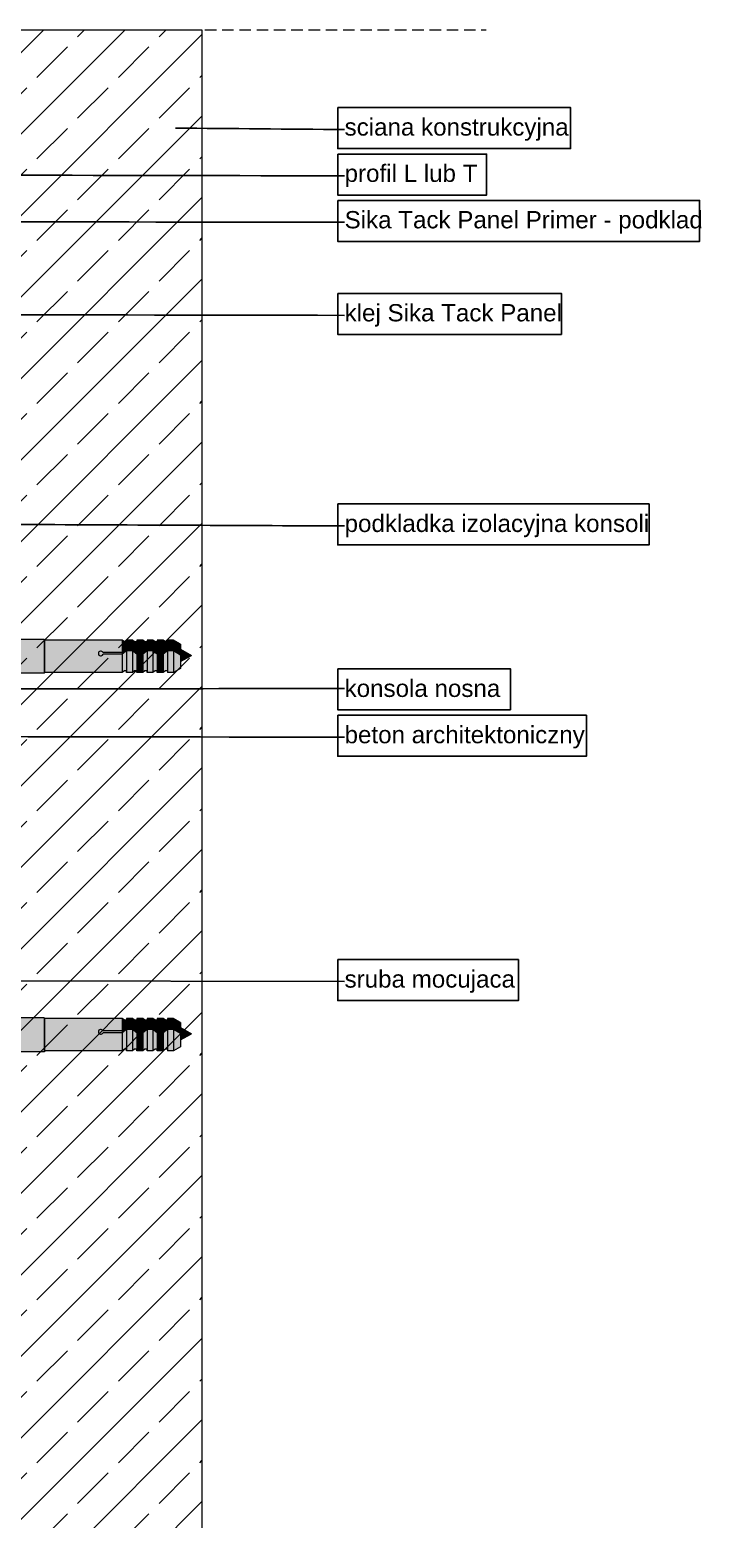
# Model space of a CAD drawing. Extents: x -106882 to -43002, y 22119 to 47619.
# Drawn here: x -46080 to -44915, y 37909 to 40494 of the extents above; entities that cross this region are included whole.
import ezdxf

# ---------------------------------------------------------------- set-up
doc = ezdxf.new("R2010")
doc.units = 0
doc.header["$MEASUREMENT"] = 0
doc.linetypes.add('Hidden Line', pattern=[30, 20, -10])
for name, color, linetype, lineweight, true_color in [('2D - Ogólne_Pen_No__2', 7, 'Continuous', 15, 0x7f7f7f), ('2D - Ogólne_Pen_No__82', 7, 'Continuous', 20, 0xaaaaaa), ('2D Drafting - General_Pen_No__2', 7, 'Continuous', 15, 0x7f7f7f), ('2D Drafting - General_Pen_No__81', 7, 'Continuous', 20, 0x6a6a6a), ('Annotation - Label_Pen_No__5', 7, 'Continuous', 25, 0x40a5ff)]:
    doc.layers.add(name, color=color, linetype=linetype, lineweight=lineweight, true_color=true_color)
doc.layers.add('2D Drafting - General_Pen_No__121', color=255, linetype='Continuous', lineweight=0)
doc.styles.add('GENERATED_STYLE_2', font='')
doc.styles.get('GENERATED_STYLE_2').set_extended_font_data('Arial')
doc.dimstyles.new('GENERATED_STYLE__3', dxfattribs={"dimtxt": 0.18, "dimasz": 91.2, "dimexe": 0.18, "dimexo": 0.0625, "dimgap": 0.09, "dimtad": 0, "dimtih": 1, "dimtoh": 1, "dimdec": 4, "dimzin": 0, "dimdsep": 46, "dimcen": 0.09, "dimadec": 0, "dimazin": 0, "dimtfac": 1, "dimtdec": 4, "dimtmove": 0, "dimatfit": 3, "dimldrblk": 'ARROWHEAD_5', "dimfxl": 0, "dimtolj": 1, "dimtzin": 0, "dimarcsym": 0})

# ---------------------------------------------------------------- blocks, each defined once
blk = doc.blocks.new('ARROWHEAD_5')
at = {"color": 0, "linetype": 'Continuous', "lineweight": 0}
blk.add_line((0, 0), (-1, 0), dxfattribs=at)
blk.add_solid([(-1, 0.2679), (0, 0), (-1, -0.2679), (-1, 0.2679)], dxfattribs=at)

msp = doc.modelspace()

# ---------------------------------------------------------------- hatches: boundary and pattern name
at = {"layer": '2D Drafting - General_Pen_No__121', "linetype": 'Continuous'}
for points in [[(-46105.18, 39377.17), (-46105.18, 39436.01), (-46055.44, 39436.01), (-46055.44, 39377.17)], [(-46055.44, 39377.17), (-46055.44, 39436.01), (-46054.19, 39434.77), (-46054.19, 39378.41)], [(-46054.19, 39378.41), (-46054.19, 39434.77), (-45919.78, 39434.77), (-45919.78, 39413.11), (-45953.08, 39413.11, 5.4750432), (-45953.08, 39410.15), (-45919.78, 39410.15), (-45919.78, 39378.41)], [(-45912.33, 39431.81), (-45912.33, 39418.86), (-45919.78, 39413.11), (-45919.78, 39434.77), (-45916.03, 39431.81)], [(-45901.98, 39434.77), (-45901.98, 39418.86), (-45912.33, 39418.86), (-45912.33, 39434.77)], [(-45894.54, 39431.81), (-45894.54, 39413.11), (-45901.98, 39418.86), (-45901.98, 39434.77), (-45898.24, 39431.81)], [(-45884.18, 39434.77), (-45884.18, 39413.11), (-45894.54, 39413.11), (-45894.54, 39434.77)], [(-45884.18, 39413.11), (-45884.18, 39434.77), (-45880.44, 39431.81), (-45876.74, 39431.81), (-45876.74, 39418.86)], [(-45866.39, 39434.77), (-45866.39, 39418.86), (-45876.74, 39418.86), (-45876.74, 39434.77)], [(-45858.94, 39431.81), (-45858.94, 39413.11), (-45866.39, 39418.86), (-45866.39, 39434.77), (-45862.64, 39431.81)], [(-45848.59, 39434.77), (-45848.59, 39413.11), (-45858.94, 39413.11), (-45858.94, 39434.77)], [(-45841.15, 39431.81), (-45841.15, 39418.86), (-45848.59, 39413.11), (-45848.59, 39434.77), (-45844.85, 39431.81)], [(-45841.15, 39418.86), (-45841.15, 39434.77), (-45830.79, 39434.77), (-45830.79, 39418.86)], [(-45818.41, 39411.71), (-45830.79, 39418.86), (-45830.79, 39434.77), (-45818.41, 39427.62)], [(-45919.78, 39410.15), (-45953.08, 39410.15, -5.4750432), (-45953.08, 39413.11), (-45919.78, 39413.11)], [(-45919.78, 39413.11), (-45912.33, 39418.86), (-45912.33, 39415.9), (-45919.78, 39410.15)], [(-45912.33, 39381.37), (-45916.03, 39381.37), (-45919.78, 39378.41), (-45919.78, 39410.15), (-45912.33, 39415.9)], [(-45912.33, 39418.86), (-45901.98, 39418.86), (-45901.98, 39415.9), (-45912.33, 39415.9)], [(-45912.33, 39378.41), (-45912.33, 39415.9), (-45901.98, 39415.9), (-45901.98, 39378.41)], [(-45894.54, 39410.15), (-45901.98, 39415.9), (-45901.98, 39418.86), (-45894.54, 39413.11)], [(-45894.54, 39381.37), (-45898.24, 39381.37), (-45901.98, 39378.41), (-45901.98, 39415.9), (-45894.54, 39410.15)], [(-45894.54, 39413.11), (-45884.18, 39413.11), (-45884.18, 39410.15), (-45894.54, 39410.15)], [(-45894.54, 39378.41), (-45894.54, 39410.15), (-45884.18, 39410.15), (-45884.18, 39378.41)], [(-45876.74, 39415.9), (-45884.18, 39410.15), (-45884.18, 39413.11), (-45876.74, 39418.86)], [(-45876.74, 39381.37), (-45880.44, 39381.37), (-45884.18, 39378.41), (-45884.18, 39410.15), (-45876.74, 39415.9)], [(-45866.39, 39415.9), (-45876.74, 39415.9), (-45876.74, 39418.86), (-45866.39, 39418.86)], [(-45866.39, 39378.41), (-45876.74, 39378.41), (-45876.74, 39415.9), (-45866.39, 39415.9)], [(-45858.94, 39410.15), (-45866.39, 39415.9), (-45866.39, 39418.86), (-45858.94, 39413.11)], [(-45858.94, 39381.37), (-45862.64, 39381.37), (-45866.39, 39378.41), (-45866.39, 39415.9), (-45858.94, 39410.15)], [(-45858.94, 39413.11), (-45848.59, 39413.11), (-45848.59, 39410.15), (-45858.94, 39410.15)], [(-45848.59, 39378.41), (-45858.94, 39378.41), (-45858.94, 39410.15), (-45848.59, 39410.15)], [(-45848.59, 39413.11), (-45841.15, 39418.86), (-45841.15, 39415.9), (-45848.59, 39410.15)], [(-45841.15, 39381.37), (-45844.85, 39381.37), (-45848.59, 39378.41), (-45848.59, 39410.15), (-45841.15, 39415.9)], [(-45841.15, 39418.86), (-45830.79, 39418.86), (-45830.79, 39415.9), (-45841.15, 39415.9)], [(-45841.15, 39378.41), (-45841.15, 39415.9), (-45830.79, 39415.9), (-45830.79, 39378.41)], [(-45818.41, 39408.75), (-45830.79, 39415.9), (-45830.79, 39418.86), (-45818.41, 39411.71)], [(-45818.41, 39385.56), (-45830.79, 39378.41), (-45830.79, 39415.9), (-45818.41, 39408.75)], [(-45799.68, 39408.33), (-45818.41, 39397.52), (-45818.41, 39419.15)], [(-46105.18, 38720.48), (-46105.18, 38779.33), (-46055.44, 38779.33), (-46055.44, 38720.48)], [(-46055.44, 38720.48), (-46055.44, 38779.33), (-46054.19, 38778.08), (-46054.19, 38721.73)], [(-46054.19, 38721.73), (-46054.19, 38778.08), (-45919.78, 38778.08), (-45919.78, 38756.43), (-45953.08, 38756.43, 5.4750432), (-45953.08, 38753.47), (-45919.78, 38753.47), (-45919.78, 38721.73)], [(-45912.33, 38775.12), (-45912.33, 38762.17), (-45919.78, 38756.43), (-45919.78, 38778.08), (-45916.03, 38775.12)], [(-45901.98, 38778.08), (-45901.98, 38762.17), (-45912.33, 38762.17), (-45912.33, 38778.08)], [(-45894.54, 38775.12), (-45894.54, 38756.43), (-45901.98, 38762.17), (-45901.98, 38778.08), (-45898.24, 38775.12)], [(-45884.18, 38778.08), (-45884.18, 38756.43), (-45894.54, 38756.43), (-45894.54, 38778.08)], [(-45884.18, 38756.43), (-45884.18, 38778.08), (-45880.44, 38775.12), (-45876.74, 38775.12), (-45876.74, 38762.17)], [(-45866.39, 38778.08), (-45866.39, 38762.17), (-45876.74, 38762.17), (-45876.74, 38778.08)], [(-45858.94, 38775.12), (-45858.94, 38756.43), (-45866.39, 38762.17), (-45866.39, 38778.08), (-45862.64, 38775.12)], [(-45848.59, 38778.08), (-45848.59, 38756.43), (-45858.94, 38756.43), (-45858.94, 38778.08)], [(-45841.15, 38775.12), (-45841.15, 38762.17), (-45848.59, 38756.43), (-45848.59, 38778.08), (-45844.85, 38775.12)], [(-45841.15, 38762.17), (-45841.15, 38778.08), (-45830.79, 38778.08), (-45830.79, 38762.17)], [(-45818.41, 38755.03), (-45830.79, 38762.17), (-45830.79, 38778.08), (-45818.41, 38770.94)], [(-45919.78, 38753.47), (-45953.08, 38753.47, -5.4750432), (-45953.08, 38756.43), (-45919.78, 38756.43)], [(-45919.78, 38756.43), (-45912.33, 38762.17), (-45912.33, 38759.21), (-45919.78, 38753.47)], [(-45912.33, 38724.69), (-45916.03, 38724.69), (-45919.78, 38721.73), (-45919.78, 38753.47), (-45912.33, 38759.21)], [(-45912.33, 38762.17), (-45901.98, 38762.17), (-45901.98, 38759.21), (-45912.33, 38759.21)], [(-45912.33, 38721.73), (-45912.33, 38759.21), (-45901.98, 38759.21), (-45901.98, 38721.73)], [(-45894.54, 38753.47), (-45901.98, 38759.21), (-45901.98, 38762.17), (-45894.54, 38756.43)], [(-45894.54, 38724.69), (-45898.24, 38724.69), (-45901.98, 38721.73), (-45901.98, 38759.21), (-45894.54, 38753.47)], [(-45894.54, 38756.43), (-45884.18, 38756.43), (-45884.18, 38753.47), (-45894.54, 38753.47)], [(-45894.54, 38721.73), (-45894.54, 38753.47), (-45884.18, 38753.47), (-45884.18, 38721.73)], [(-45876.74, 38759.21), (-45884.18, 38753.47), (-45884.18, 38756.43), (-45876.74, 38762.17)], [(-45876.74, 38724.69), (-45880.44, 38724.69), (-45884.18, 38721.73), (-45884.18, 38753.47), (-45876.74, 38759.21)], [(-45866.39, 38759.21), (-45876.74, 38759.21), (-45876.74, 38762.17), (-45866.39, 38762.17)], [(-45866.39, 38721.73), (-45876.74, 38721.73), (-45876.74, 38759.21), (-45866.39, 38759.21)], [(-45858.94, 38753.47), (-45866.39, 38759.21), (-45866.39, 38762.17), (-45858.94, 38756.43)], [(-45858.94, 38724.69), (-45862.64, 38724.69), (-45866.39, 38721.73), (-45866.39, 38759.21), (-45858.94, 38753.47)], [(-45858.94, 38756.43), (-45848.59, 38756.43), (-45848.59, 38753.47), (-45858.94, 38753.47)], [(-45848.59, 38721.73), (-45858.94, 38721.73), (-45858.94, 38753.47), (-45848.59, 38753.47)], [(-45848.59, 38756.43), (-45841.15, 38762.17), (-45841.15, 38759.21), (-45848.59, 38753.47)], [(-45841.15, 38724.69), (-45844.85, 38724.69), (-45848.59, 38721.73), (-45848.59, 38753.47), (-45841.15, 38759.21)], [(-45841.15, 38762.17), (-45830.79, 38762.17), (-45830.79, 38759.21), (-45841.15, 38759.21)], [(-45841.15, 38721.73), (-45841.15, 38759.21), (-45830.79, 38759.21), (-45830.79, 38721.73)], [(-45818.41, 38752.07), (-45830.79, 38759.21), (-45830.79, 38762.17), (-45818.41, 38755.03)], [(-45818.41, 38728.88), (-45830.79, 38721.73), (-45830.79, 38759.21), (-45818.41, 38752.07)], [(-45799.68, 38751.65), (-45818.41, 38740.84), (-45818.41, 38762.46)]]:
    msp.add_hatch(color=256, dxfattribs=at).paths.add_polyline_path(points, flags=0)
at = {"layer": '2D Drafting - General_Pen_No__81', "linetype": 'Continuous'}
h = msp.add_hatch(dxfattribs=at)
h.set_pattern_fill('Solid___Dashed', color=256, style=0, pattern_type=2)
h.set_pattern_definition([(45, (0, 0), (-70.71068, 70.71068), []), (45, (-35.36, 35.36), (-70.71068, 70.71068), [75, -25])])
h.paths.add_polyline_path([(-46108.5, 40494), (-45781.37, 40494), (-45781.37, 36774.38), (-46108.5, 36774.38), (-46108.5, 39190.49), (-46108.5, 39294.63), (-46108.5, 39844.92), (-46108.5, 39942.27)], flags=0)

# ---------------------------------------------------------------- linework, layer by layer
at = {"layer": '2D - Ogólne_Pen_No__2', "linetype": 'Continuous'}
for p, q in [((-46055.44, 39436.01), (-46105.18, 39436.01)), ((-46054.19, 39434.77), (-46055.44, 39436.01)), ((-46055.44, 39436.01), (-46055.44, 39377.17)), ((-45919.78, 39434.77), (-46054.19, 39434.77)), ((-46054.19, 39378.41), (-46054.19, 39434.77)), ((-45916.03, 39431.81), (-45919.78, 39434.77)), ((-45919.78, 39434.77), (-45919.78, 39378.41)), ((-45912.33, 39431.81), (-45916.03, 39431.81)), ((-45912.33, 39434.77), (-45912.33, 39431.81)), ((-45901.98, 39434.77), (-45912.33, 39434.77)), ((-45912.33, 39434.77), (-45912.33, 39378.41)), ((-45898.24, 39431.81), (-45901.98, 39434.77)), ((-45901.98, 39434.77), (-45901.98, 39378.41)), ((-45894.54, 39431.81), (-45898.24, 39431.81)), ((-45894.54, 39434.77), (-45894.54, 39431.81)), ((-45884.18, 39434.77), (-45894.54, 39434.77)), ((-45894.54, 39434.77), (-45894.54, 39378.41)), ((-45880.44, 39431.81), (-45884.18, 39434.77)), ((-45884.18, 39434.77), (-45884.18, 39378.41)), ((-45876.74, 39431.81), (-45880.44, 39431.81)), ((-45876.74, 39434.77), (-45876.74, 39431.81)), ((-45866.39, 39434.77), (-45876.74, 39434.77)), ((-45876.74, 39434.77), (-45876.74, 39378.41)), ((-45862.64, 39431.81), (-45866.39, 39434.77)), ((-45866.39, 39434.77), (-45866.39, 39378.41)), ((-45858.94, 39431.81), (-45862.64, 39431.81)), ((-45858.94, 39434.77), (-45858.94, 39431.81)), ((-45848.59, 39434.77), (-45858.94, 39434.77)), ((-45858.94, 39434.77), (-45858.94, 39378.41)), ((-45844.85, 39431.81), (-45848.59, 39434.77)), ((-45848.59, 39434.77), (-45848.59, 39378.41)), ((-45841.15, 39431.81), (-45844.85, 39431.81)), ((-45841.15, 39434.77), (-45841.15, 39378.41)), ((-45830.79, 39434.77), (-45841.15, 39434.77)), ((-45818.41, 39427.62), (-45830.79, 39434.77)), ((-45830.79, 39434.77), (-45830.79, 39378.41)), ((-45818.41, 39427.62), (-45818.41, 39385.56)), ((-45919.78, 39413.11), (-45953.08, 39413.11)), ((-45919.78, 39410.15), (-45953.08, 39410.15)), ((-45912.33, 39418.86), (-45919.78, 39413.11)), ((-45912.33, 39415.9), (-45919.78, 39410.15)), ((-45901.98, 39418.86), (-45912.33, 39418.86)), ((-45901.98, 39415.9), (-45912.33, 39415.9)), ((-45894.54, 39413.11), (-45901.98, 39418.86)), ((-45894.54, 39410.15), (-45901.98, 39415.9)), ((-45884.18, 39413.11), (-45894.54, 39413.11)), ((-45884.18, 39410.15), (-45894.54, 39410.15)), ((-45876.74, 39418.86), (-45884.18, 39413.11)), ((-45876.74, 39415.9), (-45884.18, 39410.15)), ((-45866.39, 39418.86), (-45876.74, 39418.86)), ((-45866.39, 39415.9), (-45876.74, 39415.9)), ((-45858.94, 39413.11), (-45866.39, 39418.86)), ((-45858.94, 39410.15), (-45866.39, 39415.9)), ((-45848.59, 39413.11), (-45858.94, 39413.11)), ((-45848.59, 39410.15), (-45858.94, 39410.15)), ((-45841.15, 39418.86), (-45848.59, 39413.11)), ((-45841.15, 39415.9), (-45848.59, 39410.15)), ((-45830.79, 39418.86), (-45841.15, 39418.86)), ((-45830.79, 39415.9), (-45841.15, 39415.9)), ((-45818.41, 39411.71), (-45830.79, 39418.86)), ((-45818.41, 39408.75), (-45830.79, 39415.9)), ((-45818.41, 39419.15), (-45799.68, 39408.33)), ((-45818.41, 39397.52), (-45799.68, 39408.33)), ((-46055.44, 39377.17), (-46105.18, 39377.17)), ((-46054.19, 39378.41), (-46055.44, 39377.17)), ((-45919.78, 39378.41), (-46054.19, 39378.41)), ((-45916.03, 39381.37), (-45919.78, 39378.41)), ((-45912.33, 39381.37), (-45916.03, 39381.37)), ((-45912.33, 39378.41), (-45912.33, 39381.37)), ((-45901.98, 39378.41), (-45912.33, 39378.41)), ((-45898.24, 39381.37), (-45901.98, 39378.41)), ((-45894.54, 39381.37), (-45898.24, 39381.37)), ((-45894.54, 39378.41), (-45894.54, 39381.37)), ((-45884.18, 39378.41), (-45894.54, 39378.41)), ((-45880.44, 39381.37), (-45884.18, 39378.41)), ((-45876.74, 39381.37), (-45880.44, 39381.37)), ((-45876.74, 39378.41), (-45876.74, 39381.37)), ((-45866.39, 39378.41), (-45876.74, 39378.41)), ((-45862.64, 39381.37), (-45866.39, 39378.41)), ((-45858.94, 39381.37), (-45862.64, 39381.37)), ((-45858.94, 39378.41), (-45858.94, 39381.37)), ((-45848.59, 39378.41), (-45858.94, 39378.41)), ((-45844.85, 39381.37), (-45848.59, 39378.41)), ((-45841.15, 39381.37), (-45844.85, 39381.37)), ((-45830.79, 39378.41), (-45841.15, 39378.41)), ((-45818.41, 39385.56), (-45830.79, 39378.41)), ((-46055.44, 38779.33), (-46105.18, 38779.33)), ((-46054.19, 38778.08), (-46055.44, 38779.33)), ((-46055.44, 38779.33), (-46055.44, 38720.48)), ((-45919.78, 38778.08), (-46054.19, 38778.08)), ((-46054.19, 38721.73), (-46054.19, 38778.08)), ((-45916.03, 38775.12), (-45919.78, 38778.08)), ((-45919.78, 38778.08), (-45919.78, 38721.73)), ((-45912.33, 38775.12), (-45916.03, 38775.12)), ((-45912.33, 38778.08), (-45912.33, 38775.12)), ((-45901.98, 38778.08), (-45912.33, 38778.08)), ((-45912.33, 38778.08), (-45912.33, 38721.73)), ((-45898.24, 38775.12), (-45901.98, 38778.08)), ((-45901.98, 38778.08), (-45901.98, 38721.73)), ((-45894.54, 38775.12), (-45898.24, 38775.12)), ((-45894.54, 38778.08), (-45894.54, 38775.12)), ((-45884.18, 38778.08), (-45894.54, 38778.08)), ((-45894.54, 38778.08), (-45894.54, 38721.73)), ((-45880.44, 38775.12), (-45884.18, 38778.08)), ((-45884.18, 38778.08), (-45884.18, 38721.73)), ((-45876.74, 38775.12), (-45880.44, 38775.12)), ((-45876.74, 38778.08), (-45876.74, 38775.12)), ((-45866.39, 38778.08), (-45876.74, 38778.08)), ((-45876.74, 38778.08), (-45876.74, 38721.73)), ((-45862.64, 38775.12), (-45866.39, 38778.08)), ((-45866.39, 38778.08), (-45866.39, 38721.73)), ((-45858.94, 38775.12), (-45862.64, 38775.12)), ((-45858.94, 38778.08), (-45858.94, 38775.12)), ((-45848.59, 38778.08), (-45858.94, 38778.08)), ((-45858.94, 38778.08), (-45858.94, 38721.73)), ((-45844.85, 38775.12), (-45848.59, 38778.08)), ((-45848.59, 38778.08), (-45848.59, 38721.73)), ((-45841.15, 38775.12), (-45844.85, 38775.12)), ((-45841.15, 38778.08), (-45841.15, 38721.73)), ((-45830.79, 38778.08), (-45841.15, 38778.08)), ((-45818.41, 38770.94), (-45830.79, 38778.08)), ((-45830.79, 38778.08), (-45830.79, 38721.73)), ((-45919.78, 38756.43), (-45953.08, 38756.43)), ((-45919.78, 38753.47), (-45953.08, 38753.47)), ((-45912.33, 38762.17), (-45919.78, 38756.43)), ((-45912.33, 38759.21), (-45919.78, 38753.47)), ((-45901.98, 38762.17), (-45912.33, 38762.17)), ((-45901.98, 38759.21), (-45912.33, 38759.21)), ((-45894.54, 38756.43), (-45901.98, 38762.17)), ((-45894.54, 38753.47), (-45901.98, 38759.21)), ((-45884.18, 38756.43), (-45894.54, 38756.43)), ((-45884.18, 38753.47), (-45894.54, 38753.47)), ((-45876.74, 38762.17), (-45884.18, 38756.43)), ((-45876.74, 38759.21), (-45884.18, 38753.47)), ((-45866.39, 38762.17), (-45876.74, 38762.17)), ((-45866.39, 38759.21), (-45876.74, 38759.21)), ((-45858.94, 38756.43), (-45866.39, 38762.17)), ((-45858.94, 38753.47), (-45866.39, 38759.21)), ((-45848.59, 38756.43), (-45858.94, 38756.43)), ((-45848.59, 38753.47), (-45858.94, 38753.47)), ((-45841.15, 38762.17), (-45848.59, 38756.43)), ((-45841.15, 38759.21), (-45848.59, 38753.47)), ((-45830.79, 38762.17), (-45841.15, 38762.17)), ((-45830.79, 38759.21), (-45841.15, 38759.21)), ((-45818.41, 38755.03), (-45830.79, 38762.17)), ((-45818.41, 38752.07), (-45830.79, 38759.21)), ((-45818.41, 38770.94), (-45818.41, 38728.88)), ((-45818.41, 38762.46), (-45799.68, 38751.65)), ((-45818.41, 38740.84), (-45799.68, 38751.65)), ((-46054.19, 38721.73), (-46055.44, 38720.48)), ((-45919.78, 38721.73), (-46054.19, 38721.73)), ((-45916.03, 38724.69), (-45919.78, 38721.73)), ((-45912.33, 38724.69), (-45916.03, 38724.69)), ((-45912.33, 38721.73), (-45912.33, 38724.69)), ((-45901.98, 38721.73), (-45912.33, 38721.73)), ((-45898.24, 38724.69), (-45901.98, 38721.73)), ((-45894.54, 38724.69), (-45898.24, 38724.69)), ((-45894.54, 38721.73), (-45894.54, 38724.69)), ((-45884.18, 38721.73), (-45894.54, 38721.73)), ((-45880.44, 38724.69), (-45884.18, 38721.73)), ((-45876.74, 38724.69), (-45880.44, 38724.69)), ((-45876.74, 38721.73), (-45876.74, 38724.69)), ((-45866.39, 38721.73), (-45876.74, 38721.73)), ((-45862.64, 38724.69), (-45866.39, 38721.73)), ((-45858.94, 38724.69), (-45862.64, 38724.69)), ((-45858.94, 38721.73), (-45858.94, 38724.69)), ((-45848.59, 38721.73), (-45858.94, 38721.73)), ((-45844.85, 38724.69), (-45848.59, 38721.73)), ((-45841.15, 38724.69), (-45844.85, 38724.69)), ((-45830.79, 38721.73), (-45841.15, 38721.73)), ((-45818.41, 38728.88), (-45830.79, 38721.73)), ((-46055.44, 38720.48), (-46105.18, 38720.48))]:
    msp.add_line(p, q, dxfattribs=at)
msp.add_arc((-45957, 39411.63), 4.18, 20.70161, 339.29839, dxfattribs=at)
at = {"layer": '2D - Ogólne_Pen_No__82', "linetype": 'Continuous'}
msp.add_arc((-45957, 38754.95), 4.18, 20.70161, 339.29839, dxfattribs=at)
at = {"layer": '2D Drafting - General_Pen_No__2', "linetype": 'Hidden Line'}
msp.add_line((-47576.35, 40494), (-45287.91, 40494), dxfattribs=at)
at = {"layer": '2D Drafting - General_Pen_No__2', "linetype": 'Continuous', "flags": 128}
msp.add_lwpolyline([(-46108.5, 40494), (-45781.37, 40494), (-45781.37, 36774.38), (-46108.5, 36774.38), (-46108.5, 39190.49), (-46108.5, 39294.63), (-46108.5, 39844.92), (-46108.5, 39942.27)], close=True, dxfattribs=at)
at = {"layer": 'Annotation - Label_Pen_No__5', "linetype": 'Continuous', "flags": 128}
for points in [[(-45545.72, 40359.02), (-45141.29, 40359.02), (-45141.29, 40287.87), (-45545.72, 40287.87)], [(-45545.72, 40278.41), (-45287.21, 40278.41), (-45287.21, 40207.27), (-45545.72, 40207.27)], [(-45545.72, 40197.81), (-44917.47, 40197.81), (-44917.47, 40126.66), (-45545.72, 40126.66)], [(-45545.72, 40036.6), (-45157.2, 40036.6), (-45157.2, 39965.45), (-45545.72, 39965.45)], [(-45545.72, 39671.07), (-45004.97, 39671.07), (-45004.97, 39599.93), (-45545.72, 39599.93)], [(-45545.72, 39385.03), (-45245.79, 39385.03), (-45245.79, 39313.89), (-45545.72, 39313.89)], [(-45545.72, 39304.43), (-45113.86, 39304.43), (-45113.86, 39233.28), (-45545.72, 39233.28)], [(-45545.72, 38880.33), (-45232.08, 38880.33), (-45232.08, 38809.19), (-45545.72, 38809.19)]]:
    msp.add_lwpolyline(points, close=True, dxfattribs=at)

# ---------------------------------------------------------------- texts
at = {"layer": 'Annotation - Label_Pen_No__5', "linetype": 'Continuous', "char_height": 30, "attachment_point": 4, "style": 'GENERATED_STYLE_2'}
for s, insert, width in [('{sciana konstrukcyjna}', (-45533.72, 40320.84), 380.4357), ('{profil L lub T }', (-45533.72, 40240.47), 234.5143), ('{Sika Tack Panel Primer - podklad}', (-45533.72, 40159.87), 604.2533), ('{klej Sika Tack Panel}', (-45533.72, 39998.42), 364.5285), ('{podkladka izolacyjna konsoli}', (-45533.72, 39632.89), 516.755), ('{konsola nosna }', (-45533.72, 39350.94), 275.9317), ('{beton architektoniczny}', (-45533.72, 39266.25), 407.8643), ('{sruba mocujaca}', (-45533.72, 38842.15), 289.646)]:
    msp.add_mtext(s, dxfattribs=dict(at, insert=insert, width=width))

# ---------------------------------------------------------------- leaders
at = {"layer": 'Annotation - Label_Pen_No__5', "linetype": 'Continuous', "path_type": 1, "annotation_type": 0, "has_hookline": 1, "hookline_direction": 0}
for points, text_width in [([(-45827.12, 40323.44), (-45533.81, 40320.84)], 251.43), ([(-46697.49, 40242.84), (-45533.81, 40240.47)], 226.8), ([(-47030.34, 40162.24), (-45533.81, 40159.87)], 459.84), ([(-47040.95, 40001.03), (-45533.81, 39998.42)], 255.36), ([(-46108.5, 39635.5), (-45533.81, 39632.89)], 381.81), ([(-46405.75, 39349.46), (-45533.81, 39350.94)], 265.44), ([(-47134.21, 39268.85), (-45533.81, 39266.25)], 298.35)]:
    msp.add_leader(points, dimstyle='GENERATED_STYLE__3', dxfattribs=dict(at, text_width=text_width))
at = {"layer": 'Annotation - Label_Pen_No__5', "linetype": 'Continuous', "annotation_type": 0, "has_hookline": 1, "hookline_direction": 0, "text_width": 174.66}
msp.add_leader([(-46747.75, 38844.76), (-45533.81, 38842.15)], dimstyle='GENERATED_STYLE__3', dxfattribs=at)

doc.saveas('drawing.dxf')
